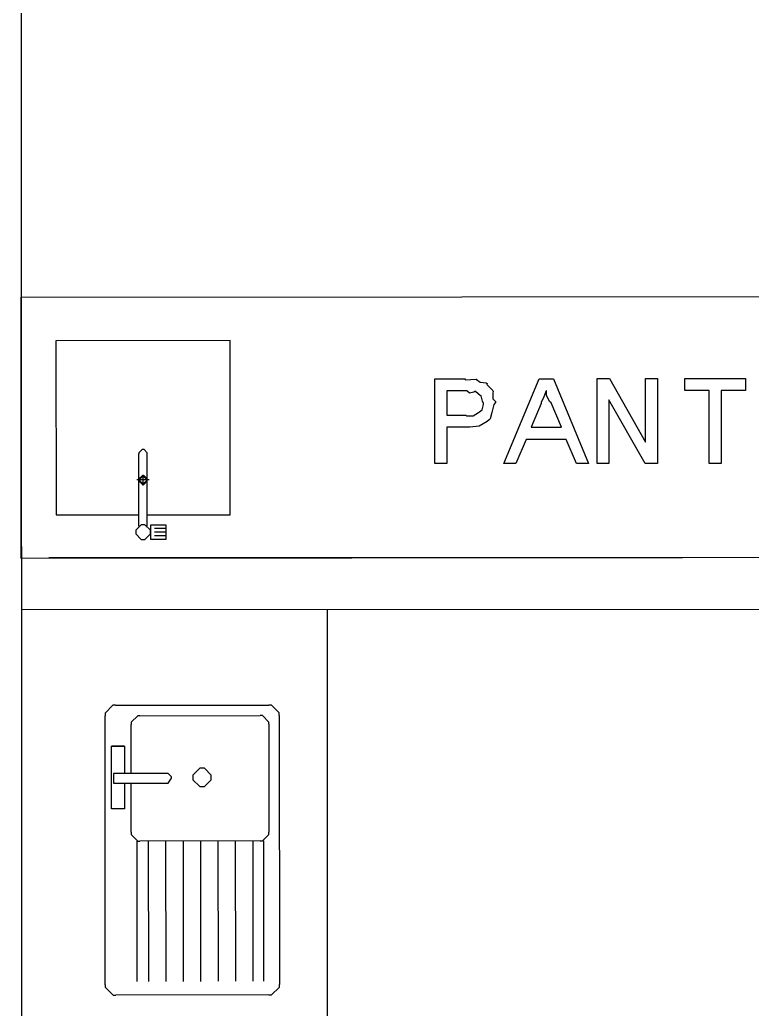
# Model space of a CAD drawing. Extents: x 0 to 23.4, y 0 to 16.5.
# Drawn here: x 14 to 14.552, y 4.478 to 5.224 of the extents above; entities that cross this region are included whole.
import ezdxf

# ---------------------------------------------------------------- set-up
doc = ezdxf.new("R2010")
doc.units = 0
doc.layers.get('0').update_dxf_attribs({"linetype": 'CONTINUOUS'})

msp = doc.modelspace()

# ---------------------------------------------------------------- linework, layer by layer
at = {"color": 0}
for points in [[(14.0003, 7.449), (14.0018, 3.95313)], [(14.0964, 4.85097), (14.1589, 4.85101), (14.1588, 4.98226), (14.0275, 4.98215), (14.0276, 4.85092), (14.0901, 4.85097)], [(14.0964, 4.89692), (14.0964, 4.89774), (14.094, 4.90007), (14.0932, 4.90007), (14.0924, 4.90007), (14.09, 4.89774), (14.09, 4.89692)], [(14.0901, 4.84229), (14.09, 4.89692)], [(14.0964, 4.84229), (14.0964, 4.89692)], [(14.0932, 4.87315), (14.0932, 4.88118)], [(14.0979, 4.87722), (14.0886, 4.87722)], [(14.1107, 4.84065), (14.1018, 4.84065)], [(14.1107, 4.83783), (14.1018, 4.83783)], [(14.1107, 4.83507), (14.1018, 4.83507)], [(15.2342, 4.81912), (14.0221, 4.81858)], [(15.2213, 4.77974), (14.0014, 4.77919)], [(14.2325, 4.15001), (14.2322, 4.77929)], [(14.0724, 4.70731), (14.0704, 4.70731), (14.0646, 4.70144), (14.0646, 4.69943)], [(14.0724, 4.70731), (14.1879, 4.70742)], [(14.1958, 4.69954), (14.1958, 4.70156), (14.1899, 4.70742), (14.1879, 4.70742)], [(14.0647, 4.49669), (14.0646, 4.69943)], [(14.0908, 4.69949), (14.0892, 4.69949), (14.0843, 4.69461), (14.0843, 4.69293)], [(14.0843, 4.65587), (14.0843, 4.69293)], [(14.0908, 4.69949), (14.1814, 4.69954)], [(14.1879, 4.69299), (14.1879, 4.69467), (14.1831, 4.69954), (14.1814, 4.69954)], [(14.1879, 4.69299), (14.1881, 4.61165)], [(14.1958, 4.69954), (14.196, 4.49681)], [(14.0693, 4.62924), (14.0693, 4.67649)], [(14.0693, 4.67649), (14.0792, 4.67649)], [(14.0792, 4.67649), (14.0693, 4.67649)], [(14.0792, 4.67649), (14.0792, 4.65587)], [(14.1117, 4.65587), (14.071, 4.65587)], [(14.071, 4.65587), (14.071, 4.64849)], [(14.1117, 4.64854), (14.1122, 4.64865), (14.1147, 4.6524), (14.1147, 4.65289), (14.1146, 4.65326), (14.1121, 4.65582), (14.1117, 4.65587)], [(14.071, 4.64849), (14.1117, 4.64854)], [(14.0792, 4.64854), (14.0792, 4.62924)], [(14.0843, 4.61154), (14.0843, 4.64854)], [(14.0792, 4.62924), (14.0693, 4.62924)], [(14.0843, 4.61154), (14.0843, 4.60992), (14.0892, 4.60499), (14.0908, 4.60499), (14.0908, 4.60499), (14.0908, 4.60499), (14.0908, 4.60499)], [(14.1814, 4.60508), (14.1831, 4.60508), (14.1881, 4.61003), (14.1881, 4.61165)], [(14.0886, 4.60499), (14.0886, 4.49918)], [(14.1814, 4.60508), (14.0908, 4.60499)], [(14.0971, 4.60499), (14.0972, 4.49918)], [(14.1101, 4.60499), (14.1103, 4.49918)], [(14.1233, 4.60504), (14.1235, 4.49918)], [(14.1364, 4.60504), (14.1365, 4.49918)], [(14.1496, 4.60504), (14.1497, 4.49924)], [(14.1626, 4.60504), (14.1628, 4.49924)], [(14.1758, 4.60504), (14.1758, 4.49924)], [(14.184, 4.60508), (14.184, 4.49924)], [(14.0647, 4.49669), (14.0647, 4.49474), (14.0706, 4.48882), (14.0726, 4.48882)], [(14.1881, 4.48893), (14.19, 4.48893), (14.196, 4.49485), (14.196, 4.49681)], [(14.1881, 4.48893), (14.0726, 4.48882)]]:
    msp.add_lwpolyline(points, dxfattribs=at)
for points in [[(14.9978, 5.01579), (14.9981, 4.81896), (14.0014, 4.81808), (14.0013, 5.01492), (14.9978, 5.01579)], [(14.3131, 4.88949), (14.3131, 4.9535), (14.3356, 4.9535), (14.3362, 4.95281), (14.3442, 4.95318), (14.3447, 4.95307), (14.3446, 4.95285), (14.3472, 4.9509), (14.3518, 4.95042), (14.3524, 4.95003), (14.3522, 4.94928), (14.3568, 4.94461), (14.3571, 4.94396), (14.3567, 4.94282), (14.3569, 4.93847), (14.3589, 4.93642), (14.3589, 4.93571), (14.3576, 4.93408), (14.356, 4.92796), (14.3549, 4.92339), (14.354, 4.92247), (14.3526, 4.92117), (14.3465, 4.91775), (14.3394, 4.91704), (14.3371, 4.91704), (14.3222, 4.91704), (14.3222, 4.88949), (14.3131, 4.88949)], [(14.365, 4.88954), (14.3917, 4.95356), (14.4024, 4.95356), (14.429, 4.88954), (14.4199, 4.88954), (14.4121, 4.90776), (14.3819, 4.90776), (14.3742, 4.88954), (14.365, 4.88954)], [(14.4353, 4.8896), (14.4353, 4.95361), (14.4447, 4.95361), (14.4719, 4.90565), (14.4719, 4.95361), (14.481, 4.95361), (14.481, 4.8896), (14.4715, 4.8896), (14.4443, 4.93756), (14.4443, 4.8896), (14.4353, 4.8896)], [(14.5199, 4.88965), (14.5199, 4.94456), (14.5014, 4.94456), (14.5014, 4.95367), (14.5471, 4.95367), (14.5471, 4.94456), (14.5289, 4.94456), (14.5289, 4.88965), (14.5199, 4.88965)], [(14.3222, 4.92617), (14.3365, 4.92617), (14.3372, 4.92546), (14.3419, 4.92567), (14.3461, 4.92817), (14.3467, 4.92854), (14.3467, 4.92854), (14.3487, 4.93007), (14.3497, 4.93414), (14.3497, 4.93549), (14.3493, 4.93571), (14.3481, 4.9406), (14.3478, 4.94092), (14.3475, 4.94069), (14.3436, 4.94385), (14.3432, 4.94396), (14.3425, 4.94336), (14.3392, 4.94271), (14.3371, 4.94439), (14.3365, 4.94439), (14.3222, 4.94439), (14.3222, 4.92617)], [(14.3857, 4.9171), (14.4085, 4.9171), (14.4008, 4.93533), (14.3996, 4.93636), (14.3972, 4.94114), (14.3972, 4.94428), (14.3971, 4.94444), (14.3965, 4.94303), (14.3947, 4.93869), (14.3933, 4.93587), (14.3931, 4.9349), (14.3857, 4.9171)], [(14.0964, 4.87722), (14.0964, 4.87804), (14.094, 4.88037), (14.0932, 4.88037), (14.0924, 4.88037), (14.09, 4.87804), (14.09, 4.87722), (14.09, 4.87646), (14.0924, 4.87408), (14.0932, 4.87408), (14.094, 4.87408), (14.0964, 4.87646), (14.0964, 4.87722)], [(14.0957, 4.87722), (14.0957, 4.87782), (14.0938, 4.87961), (14.0932, 4.87961), (14.0926, 4.87961), (14.0908, 4.87782), (14.0908, 4.87722), (14.0908, 4.87663), (14.0926, 4.87483), (14.0932, 4.87483), (14.0938, 4.87483), (14.0957, 4.87663), (14.0957, 4.87722)], [(14.0987, 4.83783), (14.0987, 4.83925), (14.0946, 4.84332), (14.0932, 4.84332), (14.0918, 4.84332), (14.0878, 4.83925), (14.0878, 4.83783), (14.0878, 4.83649), (14.0918, 4.83236), (14.0932, 4.83236), (14.0946, 4.83236), (14.0987, 4.83649), (14.0987, 4.83783)], [(14.0987, 4.84304), (14.0987, 4.83263), (14.1107, 4.83263), (14.1107, 4.8431), (14.0987, 4.84304)], [(14.1446, 4.65289), (14.1446, 4.65462), (14.1394, 4.65983), (14.1376, 4.65983), (14.136, 4.65983), (14.1307, 4.65462), (14.1307, 4.65289), (14.1307, 4.65121), (14.136, 4.646), (14.1376, 4.646), (14.1394, 4.646), (14.1446, 4.65121), (14.1446, 4.65289)]]:
    msp.add_lwpolyline(points, close=True, dxfattribs=at)

doc.saveas('drawing.dxf')
